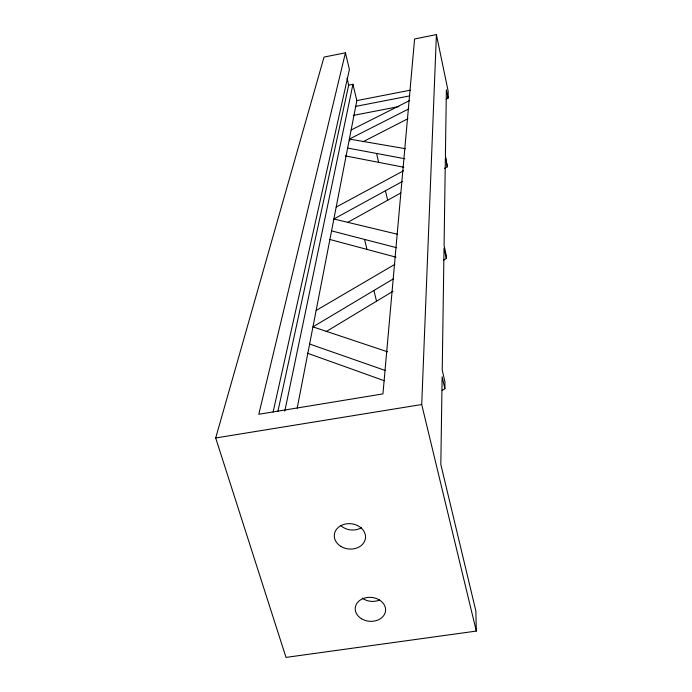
<?xml version="1.0" encoding="UTF-8"?>
<svg xmlns="http://www.w3.org/2000/svg" width="692" height="692" viewBox="0 0 692 692"><rect width="100%" height="100%" fill="white"/><g stroke="black" fill="none" stroke-linecap="round" stroke-linejoin="round"><path stroke-width="1.04" d="M442.231 390.418L444.887 388.688L444.965 381.949L442.231 370.09L444.03 248.082L446.331 258.505L443.572 260.201M446.331 258.505L446.357 255.824L444.074 245.435L445.371 157.534L447.343 166.789L444.549 168.355M447.343 166.789L445.406 155.579L446.375 89.813L448.105 98.117L446.193 99.103M448.105 98.117L448.182 91.353L436.41 34.6L414.594 38.968L382.935 393.904L258.799 414.274L345.438 52.8L324.029 57.081L215.688 437.975L286.004 657.4L476.312 631.078L475.862 610.941L440.83 464.488L442.127 376.759L444.887 388.688M476.312 631.078L421.713 404.526L436.41 34.6M297.188 408.168L356.83 100.608L352.937 84.294L348.69 85.125L277.933 411.282M284.81 411.048L352.937 84.294M273.089 412.164L349.408 69.451L345.438 52.8M326.036 331.667L393.108 291.202M387.52 351.796L312.957 326.866L393.272 278.928M316.132 310.474L394.873 264.335M347.54 222.452L400.746 193.007M397.329 234.225L333.873 219.001L402.277 181.538M336.182 207.081L403.531 170.777M362.954 141.782L407.917 118.721M349.841 140.978L349.373 139.066L408.825 108.878M351.129 130.01L409.37 100.686M356.83 100.608L410.304 90.185M355.705 106.386L409.802 95.877M353.327 115.4L398.877 106.585M215.688 437.975L421.713 404.526M349.373 139.066L405.356 148.694M347.626 148.045L404.889 158.745M345.369 155.882L403.817 167.256M331.572 230.877L396.646 247.727M329.859 239.475L395.971 257.165M309.627 344.028L385.556 370.583M307.326 353.171L384.354 380.756M364.606 239.7L367.08 249.708M373.94 290.683L376.586 301.357M347.038 78.205L348.69 85.125M376.604 153.659L378.714 162.577M385.47 190.897L387.702 200.351M379.588 600.025A14.921 11.833 5.2 0 1 362.219 598.13M361.423 527.719A15.345 12.517 6.3 0 1 340.62 525.453M361.544 618.778A15.215 11.972 5.2 0 0 385.53 611.053A15.215 11.972 5.2 0 0 364.148 598.199A15.215 11.972 5.2 0 0 361.544 618.778M340.879 546.395A15.657 12.681 6.3 0 0 365.471 538.125A15.657 12.681 6.3 0 0 343.379 524.579A15.657 12.681 6.3 0 0 340.879 546.395"/></g></svg>
